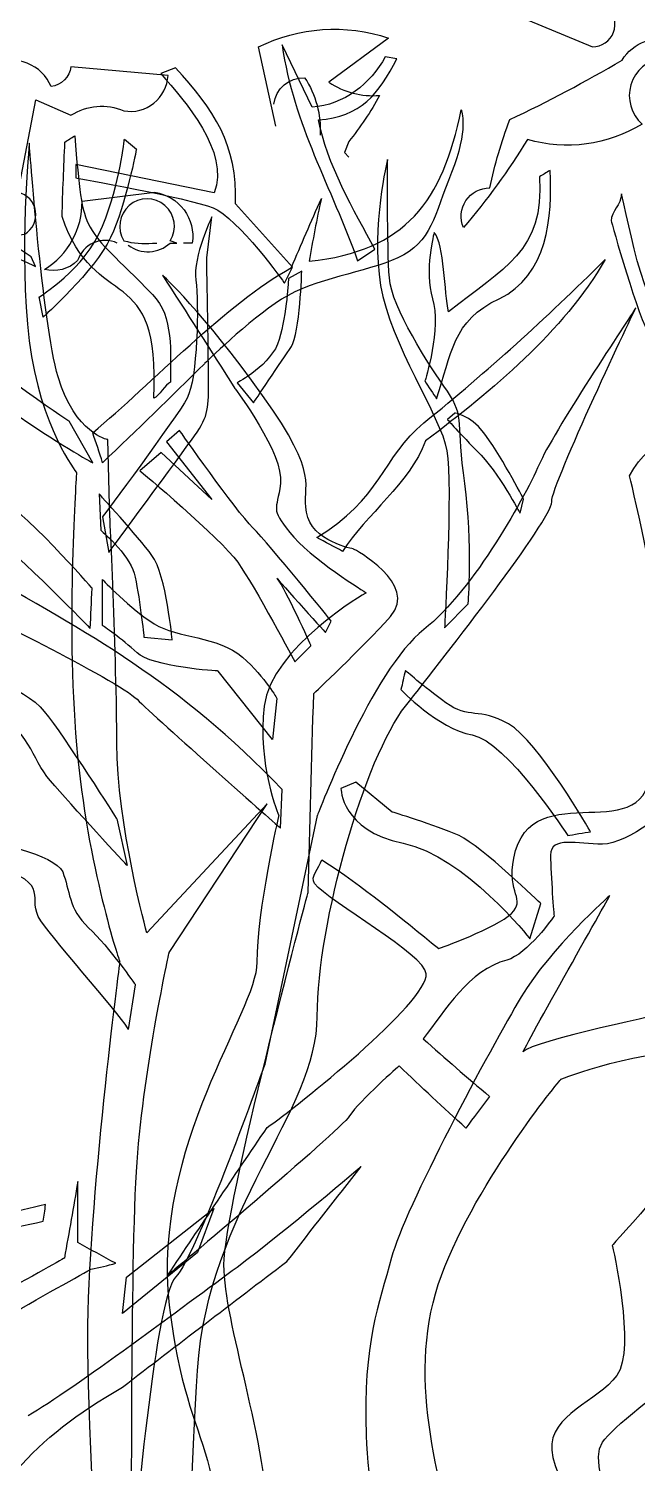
# Model space of a CAD drawing. Header units: millimetres. Extents: x 3633 to 4629, y 3430 to 3787.
# Drawn here: x 3867.68 to 3869.745, y 3715.12 to 3719.993 of the extents above; entities that cross this region are included whole.
import ezdxf

# ---------------------------------------------------------------- set-up
doc = ezdxf.new("R2010")
doc.units = ezdxf.units.MM

# ---------------------------------------------------------------- blocks, each defined once
blk = doc.blocks.new('*U290')
at = {"color": 0}
for points in [[(844.4, 1978.9), (736.8, 2077.1, 0.636124), (715.8, 2007, -0.212875), (594.2, 1990.6, -0.040161), (526.4, 1897.1, -0.538727), (554.4, 1939.2, -0.038391), (575.5, 2011.7, 0.023422), (694.7, 2074.8, -0.778931), (783.6, 2046.7), (816.3, 2016.3, -0.14267), (821, 2147.3), (844.4, 2137.9), (778.9, 2196.4, -0.349304), (821, 2219.8), (809.3, 2268.9), (912.2, 2245.5, -0.186783), (954.3, 2264.2), (923.9, 2325), (888.8, 2318), (874.8, 2259.5)], [(505.5, 2180.5), (512.9, 2165.4, 0.54657), (507.8, 2133.2, -0.272095), (580.5, 2123.4), (663.2, 2088.8, 0.677032), (679.4, 2130.8), (745, 2206.2), (769.1, 2173.3, -0.248367), (819.9, 2149.1, 0.452606), (879.2, 2157.9), (795, 2217.7, -0.333328), (766.2, 2210.1, 0.430618), (725.4, 2260.9), (656.6, 2217.1)], [(327.6, 2004.6), (308.9, 2088.8, -0.198578), (446.9, 2098.2), (383.8, 2051.4, 0.173447), (437.5, 2037.4, -0.044205), (404.8, 1988.3), (400.1, 1976.6), (404.8, 1971.9)], [(-121.3, 1890.1), (-107.3, 1880.7, 0.54657), (-95.6, 1850.3, -0.272095), (-27.8, 1878.4), (61.1, 1890.1, 0.677032), (54.1, 1934.5), (72.8, 2032.7), (110.2, 2016.3, -0.248367), (166.3, 2021, 0.452606), (213.1, 2058.4), (110.2, 2067.8, -0.333328), (89.1, 2046.7, 0.430618), (28.3, 2070.1), (-9.1, 1997.6)], [(325.3, 2028, -0.388977), (358, 2056.1, -0.162277), (374.4, 1995.3)], [(159.3, 1880.7, 0.453766), (117.2, 1862, -0.265564), (82.1, 1852.7, 0.264557), (121.9, 1925.1), (199, 1934.5, -0.415939), (238.8, 1880.7), (229.4, 1880.7)], [(171, 1878.4, 0.366302), (215.4, 1880.7), (222.4, 1880.7), (215.4, 1883.1, 1.810471), (166.3, 1883.1, 0.099014), (196.7, 1880.7), (201.4, 1880.7)]]:
    blk.add_lwpolyline(points, format="xyb", dxfattribs=at)
for points in [[(365.9, 2025), (365.9, 2025), (334.1, 2091), (334.1, 2091)], [(334.1, 2091), (346.4, 2005.5), (386.1, 1940.7), (414.2, 1861.9)], [(443.5, 2078.2), (428.2, 2050.1), (399.5, 2026.9), (365.9, 2025)], [(372.6, 2011.6), (417.2, 2014), (436.8, 2039.1), (455.7, 2076.3)], [(455.7, 2076.3), (455.7, 2076.3), (443.5, 2078.2), (443.5, 2078.2)], [(221.1, 2066.6), (221.1, 2066.6), (205.3, 2060.5), (205.3, 2060.5)], [(205.3, 2060.5), (231.5, 2031.1), (278.6, 1977.4), (262.1, 1934)], [(284.7, 1922.4), (287.1, 1984.7), (261.5, 2022.6), (221.1, 2066.6)], [(362.9, 1861.3), (465.5, 1872.3), (504, 1924.9), (524.1, 2022)], [(432.5, 1874.1), (410.5, 1914.5), (381.2, 1965.2), (372.6, 2011.6)], [(524.1, 2022), (524.1, 2022), (532.1, 2000.6), (513.7, 1955.4)], [(96.5, 1738.5), (79.4, 1798.4), (66, 1986.5), (66, 1986.5)], [(100.8, 1909), (101.4, 1935.2), (102.6, 1961.5), (103.8, 1987.8)], [(103.8, 1987.8), (106.9, 1990.2), (110.6, 1992), (114.2, 1994.5)], [(114.2, 1994.5), (123.4, 1882.1), (121, 1904.1), (196.7, 1825.9)], [(143.6, 1898.6), (162.5, 1945), (166.8, 1990.8), (166.8, 1990.8)], [(166.8, 1990.8), (166.8, 1990.8), (179.6, 1980.4), (179.6, 1980.4)], [(447.8, 1843.6), (445.3, 1875.4), (445.9, 1969.4), (445.9, 1969.4)], [(115.5, 1963.9), (115.5, 1963.9), (115.5, 1949.9), (115.5, 1949.9)], [(262.1, 1934), (262.1, 1934), (115.5, 1963.9), (115.5, 1963.9)], [(513.7, 1955.4), (495.4, 1909.6), (492.4, 1881.5), (456.9, 1865)], [(607.2, 1951.1), (612.1, 1871.7), (569.3, 1854.6), (510.7, 1807.6)], [(564.4, 1821.6), (615.1, 1845.4), (621.3, 1909), (618.2, 1957.8)], [(618.2, 1957.8), (613.9, 1955.4), (610.9, 1953), (607.2, 1951.1)], [(345.1, 1855.2), (345.1, 1855.2), (284.7, 1922.4), (284.7, 1922.4)], [(343.9, 1854.6), (354.3, 1879), (364.7, 1903.5), (375.7, 1927.9)], [(375.7, 1927.9), (370.8, 1905.9), (366.5, 1883.3), (362.9, 1861.3)], [(693.9, 1932.8), (693.9, 1921.2), (683, 1914.5), (683, 1904.1)], [(776.4, 1764.2), (717.8, 1789.2), (708, 1877.8), (693.9, 1932.8)], [(-23.2, 1910.2), (-8.6, 1891.9), (72.7, 1855.8), (72.7, 1855.8)], [(67.8, 1866.2), (67.8, 1866.2), (-2.4, 1912.6), (-2.4, 1912.6)], [(197.9, 1715.9), (205.9, 1863.8), (135.6, 1804.5), (100.8, 1909)], [(259.6, 1908.4), (259.6, 1908.4), (239.5, 1866.8), (242.5, 1841.2)], [(254.1, 1865), (254.1, 1865), (259.6, 1908.4), (259.6, 1908.4)], [(683, 1904.1), (683, 1904.1), (712.9, 1797.2), (723.9, 1783.1)], [(76.4, 1823.4), (76.4, 1823.4), (125.2, 1852.8), (143.6, 1898.6)], [(495.4, 1891.9), (495.4, 1891.9), (484.4, 1851.5), (493.6, 1821.6)], [(510.7, 1807.6), (505.8, 1827.7), (506.4, 1879), (495.4, 1891.9)], [(414.2, 1861.9), (414.2, 1861.9), (432.5, 1874.1), (432.5, 1874.1)], [(72.7, 1855.8), (72.7, 1855.8), (67.8, 1866.2), (67.8, 1866.2)], [(484.4, 1689.7), (554.1, 1746.5), (611.5, 1798.4), (676.8, 1863.2)], [(676.8, 1863.2), (632.3, 1786.2), (556.5, 1723.9), (486.3, 1670.7)], [(133.2, 1679.3), (195.5, 1731.2), (276.1, 1817.3), (343.9, 1854.6)], [(207.1, 1846.7), (232.7, 1807), (258.4, 1766.6), (284.1, 1726.3)], [(340.9, 1843), (340.9, 1843), (339, 1805.7), (331.1, 1778.2)], [(336.6, 1838.1), (336.6, 1838.1), (345.1, 1855.2), (345.1, 1855.2)], [(354.9, 1850.9), (354.9, 1850.9), (340.9, 1843), (340.9, 1843)], [(343.9, 1770.9), (353.1, 1785), (354.9, 1850.9), (354.9, 1850.9)], [(509.5, 1723.3), (489.9, 1750.8), (450.2, 1812.5), (447.8, 1843.6)], [(242.5, 1841.2), (246.2, 1816.7), (244.3, 1736.7), (233.4, 1715.9)], [(-70.3, 1821), (-26.9, 1734.9), (133.2, 1647.5), (133.2, 1647.5)], [(80.6, 1802.1), (80.6, 1802.1), (76.4, 1823.4), (76.4, 1823.4)], [(196.7, 1825.9), (219.3, 1803.3), (215.6, 1763.6), (215.6, 1733)], [(493.6, 1821.6), (503.4, 1791.1), (485.6, 1734.3), (485.6, 1734.3)], [(497.9, 1715.3), (513.7, 1762.4), (514.4, 1798.4), (564.4, 1821.6)], [(709.2, 1811.8), (709.2, 1811.8), (624.3, 1684.2), (608.4, 1649.3)], [(108.1, 1691.5), (108.1, 1691.5), (3.1, 1760.5), (-23.8, 1796.6)], [(331.1, 1778.2), (323.2, 1751.4), (286.5, 1732.4), (286.5, 1732.4)], [(303.6, 1711), (303.6, 1711), (334.1, 1756.3), (343.9, 1770.9)], [(251.7, 1752.6), (216.2, 1717.2), (180.2, 1682.3), (143.6, 1647.5)], [(149.1, 1672), (149.1, 1672), (114.8, 1678.1), (96.5, 1738.5)], [(215.6, 1733), (210.8, 1730.6), (203.4, 1718.4), (197.9, 1715.9)], [(284.1, 1726.3), (284.1, 1726.3), (336.6, 1656.1), (332.3, 1625.5)], [(286.5, 1732.4), (286.5, 1732.4), (303.6, 1711), (303.6, 1711)], [(485.6, 1734.3), (488.7, 1728.8), (494.8, 1720.2), (497.9, 1715.3)], [(527.8, 1625.5), (518.6, 1689.7), (528.4, 1695.2), (509.5, 1723.3)], [(233.4, 1715.9), (221.7, 1694.6), (143.6, 1590.1), (143.6, 1590.1)], [(133.2, 1647.5), (133.2, 1647.5), (108.1, 1691.5), (108.1, 1691.5)], [(517.4, 1700.1), (517.4, 1700.1), (509.5, 1693.3), (509.5, 1693.3)], [(548, 1679.3), (532.7, 1698.8), (517.4, 1700.1), (517.4, 1700.1)], [(702.5, 1633.5), (726.3, 1678.7), (764.2, 1679.3), (811.2, 1697)], [(143.6, 1647.5), (140.5, 1658.5), (136.8, 1668.9), (133.2, 1679.3)], [(150.3, 1552.2), (150.3, 1552.2), (226.6, 1655.5), (241.3, 1676.2)], [(225.4, 1681.7), (225.4, 1681.7), (211.4, 1669.5), (211.4, 1669.5)], [(370.8, 1568.1), (438, 1607.8), (441, 1654.2), (484.4, 1689.7)], [(590.1, 1609), (590.1, 1609), (563.2, 1660.3), (548, 1679.3)], [(150.9, 1602.3), (150.9, 1602.3), (149.1, 1672), (149.1, 1672)], [(211.4, 1669.5), (211.4, 1669.5), (259.6, 1608.4), (259.6, 1608.4)], [(486.3, 1670.7), (469.1, 1624.9), (423.3, 1593.1), (398.3, 1553.4)], [(508.9, 1660.3), (515, 1622.5), (506.4, 1472.2), (506.4, 1472.2)], [(205.9, 1658.5), (205.9, 1658.5), (183.3, 1639), (183.3, 1639)], [(259.6, 1608.4), (259.6, 1608.4), (205.9, 1658.5), (205.9, 1658.5)], [(608.4, 1649.3), (593.2, 1613.9), (538.2, 1513.1), (484.4, 1470.4)], [(183.3, 1639), (183.3, 1639), (268.8, 1567.5), (287.1, 1541.8)], [(132.6, 1514.3), (132.6, 1514.3), (60.5, 1598), (20.8, 1620.6)], [(139.9, 1614.5), (139.9, 1614.5), (141.7, 1576), (141.7, 1576)], [(196.1, 1549.2), (180.8, 1569.9), (139.9, 1614.5), (139.9, 1614.5)], [(332.3, 1625.5), (328.6, 1595), (321.3, 1600.5), (342.1, 1573.6)], [(531.5, 1497.9), (531.5, 1497.9), (536.3, 1560.8), (527.8, 1625.5)], [(586.4, 1593.8), (586.4, 1593.8), (590.1, 1609), (590.1, 1609)], [(143.6, 1590.1), (143.6, 1590.1), (150.3, 1552.2), (150.3, 1552.2)], [(409.9, 1555.9), (409.9, 1555.9), (365.3, 1563.8), (359.8, 1595)], [(14.1, 1580.3), (59.9, 1545.5), (130.7, 1471.6), (130.7, 1471.6)], [(141.7, 1576), (141.7, 1576), (171, 1551), (177.2, 1530.2)], [(342.1, 1573.6), (363.5, 1546.1), (423.3, 1509.5), (423.3, 1509.5)], [(398.3, 1553.4), (389.1, 1558.3), (380, 1563.2), (370.8, 1568.1)], [(449, 1484.4), (479.5, 1519.2), (409.9, 1555.9), (409.9, 1555.9)], [(217.5, 1459.4), (217.5, 1459.4), (211.4, 1527.8), (196.1, 1549.2)], [(287.1, 1541.8), (305.4, 1515.6), (347.6, 1436.2), (347.6, 1436.2)], [(334.1, 1300.5), (223.6, 1416), (131.3, 1464.9), (6.1, 1536.3)], [(143.6, 1474.6), (143.6, 1474.6), (143.6, 1523.5), (143.6, 1523.5)], [(143.6, 1523.5), (143.6, 1523.5), (173.5, 1491.7), (198.5, 1476.5)], [(177.2, 1530.2), (182.7, 1508.8), (187.5, 1462.4), (187.5, 1462.4)], [(329.3, 1524.1), (321.3, 1532.7), (380, 1467.3), (380, 1467.3)], [(364.7, 1453.3), (364.7, 1453.3), (337.2, 1515), (329.3, 1524.1)], [(130.7, 1471.6), (131.3, 1485.6), (131.9, 1499.7), (132.6, 1514.3)], [(423.3, 1509.5), (423.3, 1509.5), (322.5, 1451.4), (315.2, 1389.1)], [(506.4, 1472.2), (506.4, 1472.2), (531.5, 1497.9), (531.5, 1497.9)], [(367.7, 1402.6), (367.7, 1402.6), (417.8, 1449.6), (449, 1484.4)], [(380, 1467.3), (380, 1467.3), (386.1, 1479.5), (386.1, 1479.5)], [(180.2, 1445.9), (164.3, 1460.6), (143.6, 1474.6), (143.6, 1474.6)], [(187.5, 1462.4), (187.5, 1462.4), (217.5, 1459.4), (217.5, 1459.4)], [(198.5, 1476.5), (223, 1461.2), (266.3, 1463.6), (292, 1441)], [(484.4, 1470.4), (430.1, 1428.2), (371.4, 1273.1), (371.4, 1273.1)], [(347.6, 1436.2), (347.6, 1436.2), (364.7, 1453.3), (364.7, 1453.3)], [(-23.8, 1439.2), (1.8, 1427), (59.9, 1410.5), (81.9, 1383.6)], [(266.3, 1426.4), (266.3, 1426.4), (195.5, 1430.7), (180.2, 1445.9)], [(292, 1441), (317, 1419.1), (328.6, 1397.1), (328.6, 1397.1)], [(323.8, 1353.7), (323.8, 1353.7), (266.3, 1426.4), (266.3, 1426.4)], [(464.9, 1427), (463, 1420.3), (461.8, 1412.9), (460, 1406.8)], [(507.6, 1392.8), (483.2, 1410.5), (464.9, 1427), (464.9, 1427)], [(361.6, 1191.2), (363.5, 1261.4), (365.3, 1331.7), (367.7, 1402.6)], [(460, 1406.8), (460, 1406.8), (499.1, 1365.3), (535.7, 1358.6)], [(315.2, 1389.1), (307.3, 1327.4), (330.5, 1273.1), (330.5, 1273.1)], [(328.6, 1397.1), (328.6, 1397.1), (323.8, 1353.7), (323.8, 1353.7)], [(574.2, 1370.2), (542.5, 1388.5), (532.7, 1374.5), (507.6, 1392.8)], [(88.6, 1309.7), (66.6, 1334.8), (69, 1364.1), (20.8, 1384.8)], [(81.9, 1383.6), (103.8, 1356.1), (158.8, 1269.4), (158.8, 1269.4)], [(535.7, 1358.6), (571.8, 1352.5), (637.1, 1251.7), (637.1, 1251.7)], [(661, 1255.9), (661, 1255.9), (606, 1352.5), (574.2, 1370.2)], [(169.8, 1219.9), (169.8, 1219.9), (110, 1284.7), (88.6, 1309.7)], [(332.3, 1259.6), (332.3, 1259.6), (334.1, 1300.5), (334.1, 1300.5)], [(412.3, 1308.5), (412.3, 1308.5), (396.5, 1301.8), (396.5, 1301.8)], [(396.5, 1301.8), (396.5, 1301.8), (396.5, 1257.2), (462.4, 1243.7)], [(450.8, 1276.7), (450.8, 1276.7), (412.3, 1308.5), (412.3, 1308.5)], [(318.3, 1285.3), (318.3, 1285.3), (190.6, 1148.4), (190.6, 1148.4)], [(214.4, 1127.7), (214.4, 1127.7), (318.3, 1285.3), (318.3, 1285.3)], [(158.8, 1269.4), (158.8, 1269.4), (169.8, 1219.9), (169.8, 1219.9)], [(371.4, 1273.1), (371.4, 1273.1), (315.8, 1009.2), (315.8, 1009.2)], [(521.7, 1251.7), (496, 1263.3), (450.8, 1276.7), (450.8, 1276.7)], [(-2.4, 1249.8), (27.5, 1245.6), (92.2, 1232.1), (101.4, 1213.2)], [(608.4, 1179.6), (608.4, 1179.6), (546.1, 1240.1), (521.7, 1251.7)], [(637.1, 1251.7), (641.4, 1252.9), (655.5, 1254.7), (661, 1255.9)], [(462.4, 1243.7), (527.8, 1230.3), (596.8, 1142.3), (596.8, 1142.3)], [(78.2, 1161.3), (61.1, 1185.7), (93.5, 1199.7), (28.1, 1219.3)], [(368.4, 1201), (363.5, 1207.7), (373.2, 1217.5), (376.3, 1226)], [(376.3, 1226), (420.3, 1197.9), (459.4, 1164.9), (500.3, 1131.9)], [(577.3, 1169.2), (593.2, 1184.5), (572.4, 1190), (579.7, 1227.8)], [(486.9, 1105.1), (485.6, 1125.8), (384.2, 1180.8), (368.4, 1201)], [(590.1, 1022.6), (582.2, 1011.6), (681.7, 1188.1), (681.7, 1188.1)], [(681.7, 1188.1), (681.7, 1188.1), (618.8, 1132.6), (587.7, 1080.6)], [(596.8, 1142.3), (596.8, 1142.3), (608.4, 1179.6), (608.4, 1179.6)], [(171, 1045.8), (171, 1051.9), (94.7, 1136.8), (78.2, 1161.3)], [(500.3, 1131.9), (500.3, 1131.9), (562, 1153.9), (577.3, 1169.2)], [(622.5, 1166.2), (622.5, 1166.2), (593.8, 1125.2), (572.4, 1119.7)], [(180.2, 905.3), (188.1, 1009.8), (214.4, 1127.7), (214.4, 1127.7)], [(572.4, 1119.7), (532.7, 1109.3), (506.4, 1066), (483.8, 1036)], [(318.3, 942), (348.8, 963.3), (489.3, 1075.1), (486.9, 1105.1)], [(178.4, 1093.5), (178.4, 1093.5), (171, 1045.8), (171, 1045.8)], [(587.7, 1080.6), (555.9, 1027.5), (463, 854), (450.2, 803.9)], [(747.7, 1064.7), (747.7, 1064.7), (598, 1033), (590.1, 1022.6)], [(483.8, 1036), (507, 1015.3), (530.2, 995.1), (554.1, 974.9)], [(629.8, 993.3), (629.8, 993.3), (715.9, 1027.5), (787.4, 1022.6)], [(315.8, 1009.2), (315.8, 1009.2), (243.7, 806.3), (221.1, 783.1)], [(458.2, 1007.3), (458.2, 1007.3), (416.6, 970.7), (405.6, 954.2)], [(529, 941.4), (505.2, 962.7), (481.4, 985.3), (458.2, 1007.3)], [(554.1, 974.9), (545.5, 963.3), (537, 952.3), (529, 941.4)], [(405.6, 954.2), (394, 937.1), (212.6, 785), (212.6, 785)], [(212.6, 785), (248, 837.5), (282.8, 890), (318.3, 942)], [(174.7, 474), (174.7, 474), (172.9, 800.9), (180.2, 905.3)], [(417.8, 900.4), (417.8, 900.4), (340.3, 833.8), (286.5, 793.5)], [(339, 799.6), (365.3, 833.2), (391.6, 866.8), (417.8, 900.4)], [(117.3, 884.5), (113, 857.7), (108.1, 830.8), (103.2, 803.3)], [(117.3, 819.8), (117.3, 841.8), (117.3, 863.2), (117.3, 884.5)], [(83.1, 860.1), (51.9, 852.8), (20.2, 845.4), (-11.6, 838.1)], [(80.6, 842.4), (81.9, 847.9), (82.5, 854), (83.1, 860.1)], [(169.2, 783.1), (169.2, 783.1), (261.5, 855.8), (261.5, 855.8)], [(261.5, 855.8), (261.5, 855.8), (244.3, 809.4), (244.3, 809.4)], [(-60.5, 731.2), (-46.4, 819.2), (4.9, 825.9), (80.6, 842.4)], [(157.6, 797.8), (144.2, 805.1), (130.7, 812.5), (117.3, 819.8)], [(244.3, 809.4), (244.3, 809.4), (164.9, 744.7), (164.9, 744.7)], [(684.2, 816.7), (684.2, 816.7), (709.8, 707.4), (689.1, 678.7)], [(103.2, 803.3), (97.7, 800.2), (-60.5, 709.2), (-60.5, 731.2)], [(286.5, 793.5), (232.1, 753.8), (113, 664), (64.8, 635.9)], [(131.3, 791.7), (140.5, 793.5), (149.1, 795.4), (157.6, 797.8)], [(164.9, 666.5), (223, 711.1), (281, 755.6), (339, 799.6)], [(450.2, 803.9), (436.8, 753.8), (419.7, 714.7), (423.3, 615.1)], [(-52.5, 654.2), (-58, 693.3), (99, 772.1), (131.3, 791.7)], [(164.9, 744.7), (164.9, 744.7), (169.2, 783.1), (169.2, 783.1)], [(221.1, 783.1), (197.9, 759.9), (174.7, 474), (174.7, 474)], [(214.4, 753.2), (234, 582.2), (287.1, 613.9), (260.8, 365.9)], [(673.8, 607.8), (695.2, 639), (863.8, 756.3), (863.8, 756.3)], [(221.1, 0), (221.1, 0), (233.4, 513.1), (244.3, 684.2)], [(689.1, 678.7), (668.9, 650.6), (617, 637.7), (620, 599.3)], [(-14.7, 450.8), (22.6, 559.6), (67.8, 609.6), (164.9, 666.5)], [(423.3, 615.1), (426.4, 515.6), (465.5, 388.5), (460.6, 266.3)], [(721.4, 452), (721.4, 452), (652.4, 577.3), (673.8, 607.8)]]:
    blk.add_open_spline(points, degree=3, dxfattribs=at)
for points, knots in [([(66, 1986.5), (66, 1986.5), (54.4, 1869.9), (66, 1777), (66, 1777), (77.6, 1684.2), (116.1, 1637.1), (116.1, 1637.1)], [0, 0, 0, 0, 0.03703704, 0.03703704, 0.03703704, 0.03703705, 0.07407407, 0.07407407, 0.07407407, 0.07407407]), ([(179.6, 1980.4), (179.6, 1980.4), (168.6, 1921.8), (152.1, 1886.4), (152.1, 1886.4), (135.6, 1850.9), (80.6, 1802.1), (80.6, 1802.1)], [0.5, 0.5, 0.5, 0.5, 0.6666667, 0.6666667, 0.6666667, 0.6666667, 0.8333333, 0.8333333, 0.8333333, 0.8333333]), ([(445.9, 1969.4), (445.9, 1969.4), (428.2, 1898.6), (438.6, 1835.7), (438.6, 1835.7), (449, 1772.7), (502.1, 1697.6), (508.9, 1660.3)], [0, 0, 0, 0, 0.125, 0.125, 0.125, 0.125, 0.25, 0.25, 0.25, 0.25]), ([(115.5, 1949.9), (115.5, 1949.9), (234.6, 1928.5), (260.8, 1918.1), (260.8, 1918.1), (287.1, 1907.7), (336.6, 1838.1), (336.6, 1838.1)], [0.3333333, 0.3333333, 0.3333333, 0.3333333, 0.4444444, 0.4444444, 0.4444444, 0.4444445, 0.5555556, 0.5555556, 0.5555556, 0.5555556]), ([(241.3, 1676.2), (256.6, 1697.6), (256, 1706.2), (256, 1736.7), (256, 1736.7), (256, 1767.2), (254.1, 1865), (254.1, 1865)], [0.625, 0.625, 0.625, 0.625, 0.75, 0.75, 0.75, 0.75, 0.875, 0.875, 0.875, 0.875]), ([(456.9, 1865), (422.1, 1849.1), (369, 1843.6), (333.5, 1821), (333.5, 1821), (298.1, 1798.4), (251.7, 1752.6), (251.7, 1752.6)], [0.6, 0.6, 0.6, 0.6, 0.7, 0.7, 0.7, 0.7, 0.8, 0.8, 0.8, 0.8]), ([(359.8, 1595), (354.3, 1625.5), (376.9, 1629.8), (313.4, 1719), (313.4, 1719), (249.8, 1808.2), (207.1, 1846.7), (207.1, 1846.7)], [0.7, 0.7, 0.7, 0.7, 0.75, 0.75, 0.75, 0.75, 0.8, 0.8, 0.8, 0.8]), ([(244.3, 684.2), (256, 855.2), (371.4, 959.1), (371.4, 1059.9), (371.4, 1059.9), (371.4, 1160), (422.1, 1334.8), (464.9, 1389.1), (464.9, 1389.1), (507.6, 1443.5), (620, 1587), (620, 1606), (620, 1606), (620, 1625.5), (709.2, 1811.8), (709.2, 1811.8)], [0.2962963, 0.2962963, 0.2962963, 0.2962963, 0.3333333, 0.3333333, 0.3333333, 0.3333333, 0.3703704, 0.3703704, 0.3703704, 0.3703704, 0.4074074, 0.4074074, 0.4074074, 0.4074074, 0.4444444, 0.4444444, 0.4444444, 0.4444444]), ([(509.5, 1693.3), (509.5, 1693.3), (517.4, 1683.6), (540.6, 1660.3), (540.6, 1660.3), (564.4, 1636.5), (586.4, 1593.8), (586.4, 1593.8)], [0, 0, 0, 0, 0.1666667, 0.1666667, 0.1666667, 0.1666667, 0.3333333, 0.3333333, 0.3333333, 0.3333333]), ([(386.1, 1479.5), (386.1, 1479.5), (321.3, 1560.2), (303, 1578.5), (303, 1578.5), (284.7, 1596.8), (225.4, 1681.7), (225.4, 1681.7)], [0.5, 0.5, 0.5, 0.5, 0.5833333, 0.5833333, 0.5833333, 0.5833333, 0.6666667, 0.6666667, 0.6666667, 0.6666667]), ([(116.1, 1637.1), (116.1, 1637.1), (104.5, 1480.1), (116.1, 1348.2), (116.1, 1348.2), (127.7, 1216.2), (161.9, 1117.9), (161.9, 1117.9)], [0.07407407, 0.07407407, 0.07407407, 0.07407407, 0.11111111, 0.11111111, 0.11111111, 0.11111112, 0.14814815, 0.14814815, 0.14814815, 0.14814815]), ([(579.7, 1227.8), (598, 1321.3), (725.1, 1230.9), (725.1, 1327.4), (725.1, 1327.4), (725.1, 1382.4), (724.5, 1422.7), (730, 1462.4), (730, 1462.4), (735.5, 1502.1), (702.5, 1633.5), (702.5, 1633.5)], [0.2222222, 0.2222222, 0.2222222, 0.2222222, 0.2592593, 0.2592593, 0.2592593, 0.2592593, 0.2962963, 0.2962963, 0.2962963, 0.2962963, 0.3333333, 0.3333333, 0.3333333, 0.3333333]), ([(190.6, 1148.4), (190.6, 1148.4), (158.8, 1265.1), (158.8, 1350), (158.8, 1350), (158.8, 1436.2), (150.9, 1602.3), (150.9, 1602.3)], [0.81481481, 0.81481481, 0.81481481, 0.81481481, 0.85185185, 0.85185185, 0.85185185, 0.85185186, 0.88888889, 0.88888889, 0.88888889, 0.88888889]), ([(-2.4, 1496), (-2.4, 1496), (160, 1416.6), (180.2, 1396.4), (180.2, 1396.4), (201, 1375.7), (332.3, 1259.6), (332.3, 1259.6)], [0.4545455, 0.4545455, 0.4545455, 0.4545455, 0.5454545, 0.5454545, 0.5454545, 0.5454546, 0.6363636, 0.6363636, 0.6363636, 0.6363636]), ([(750.1, 1284.7), (750.1, 1284.7), (700.7, 1242.5), (673.8, 1242.5), (673.8, 1242.5), (647.5, 1242.5), (618.8, 1251.7), (618.8, 1230.9), (618.8, 1230.9), (618.8, 1210.1), (622.5, 1166.2), (622.5, 1166.2)], [0.5925926, 0.5925926, 0.5925926, 0.5925926, 0.6296296, 0.6296296, 0.6296296, 0.6296296, 0.6666667, 0.6666667, 0.6666667, 0.6666667, 0.7037037, 0.7037037, 0.7037037, 0.7037037]), ([(330.5, 1273.1), (330.5, 1273.1), (307.3, 1172.3), (307.3, 1117.3), (307.3, 1117.3), (307.3, 1063.5), (195.5, 923.6), (214.4, 753.2)], [0.1, 0.1, 0.1, 0.1, 0.15, 0.15, 0.15, 0.15, 0.2, 0.2, 0.2, 0.2]), ([(101.4, 1213.2), (109.3, 1193.6), (106.9, 1174.7), (128.9, 1153.9), (128.9, 1153.9), (150.9, 1133.2), (178.4, 1093.5), (178.4, 1093.5)], [0.89655172, 0.89655172, 0.89655172, 0.89655172, 0.93103448, 0.93103448, 0.93103448, 0.93103449, 0.96551724, 0.96551724, 0.96551724, 0.96551724]), ([(321.9, 502.7), (317.7, 615.1), (272.4, 734.3), (272.4, 796), (272.4, 796), (272.4, 858.3), (361.6, 1191.2), (361.6, 1191.2)], [0.4, 0.4, 0.4, 0.4, 0.45, 0.45, 0.45, 0.45000001, 0.5, 0.5, 0.5, 0.5]), ([(161.9, 1117.9), (161.9, 1117.9), (127.7, 858.3), (127.7, 719), (127.7, 719), (127.7, 579.1), (162.5, 0), (162.5, 0)], [0.14814815, 0.14814815, 0.14814815, 0.14814815, 0.18518519, 0.18518519, 0.18518519, 0.1851852, 0.22222222, 0.22222222, 0.22222222, 0.22222222]), ([(838.7, 1041.5), (838.7, 1041.5), (813.1, 972.5), (794.1, 945.6), (794.1, 945.6), (775.2, 918.7), (684.2, 816.7), (684.2, 816.7)], [0.93103448, 0.93103448, 0.93103448, 0.93103448, 0.96551724, 0.96551724, 0.96551724, 0.96551725, 1, 1, 1, 1]), ([(526.6, 469.1), (502.7, 556.5), (465.5, 672.6), (499.7, 775.2), (499.7, 775.2), (533.9, 877.8), (629.8, 993.3), (629.8, 993.3)], [0.36666667, 0.36666667, 0.36666667, 0.36666667, 0.4, 0.4, 0.4, 0.40000001, 0.43333333, 0.43333333, 0.43333333, 0.43333333]), ([(620, 599.3), (623.7, 561.4), (684.2, 477.1), (684.2, 431.3), (684.2, 431.3), (684.2, 384.8), (636.5, 210.1), (616.4, 185.1)], [0.06896552, 0.06896552, 0.06896552, 0.06896552, 0.10344828, 0.10344828, 0.10344828, 0.10344829, 0.13793103, 0.13793103, 0.13793103, 0.13793103])]:
    blk.add_open_spline(points, degree=3, knots=knots, dxfattribs=at)

msp = doc.modelspace()

# ---------------------------------------------------------------- block references
at = {"color": 0, "xscale": 0.003200000000069849, "yscale": 0.003200000000069849, "zscale": 0.003200000000069849}
msp.add_blockref('*U290', (3867.4711, 3713.2466), dxfattribs=at)

doc.saveas('drawing.dxf')
